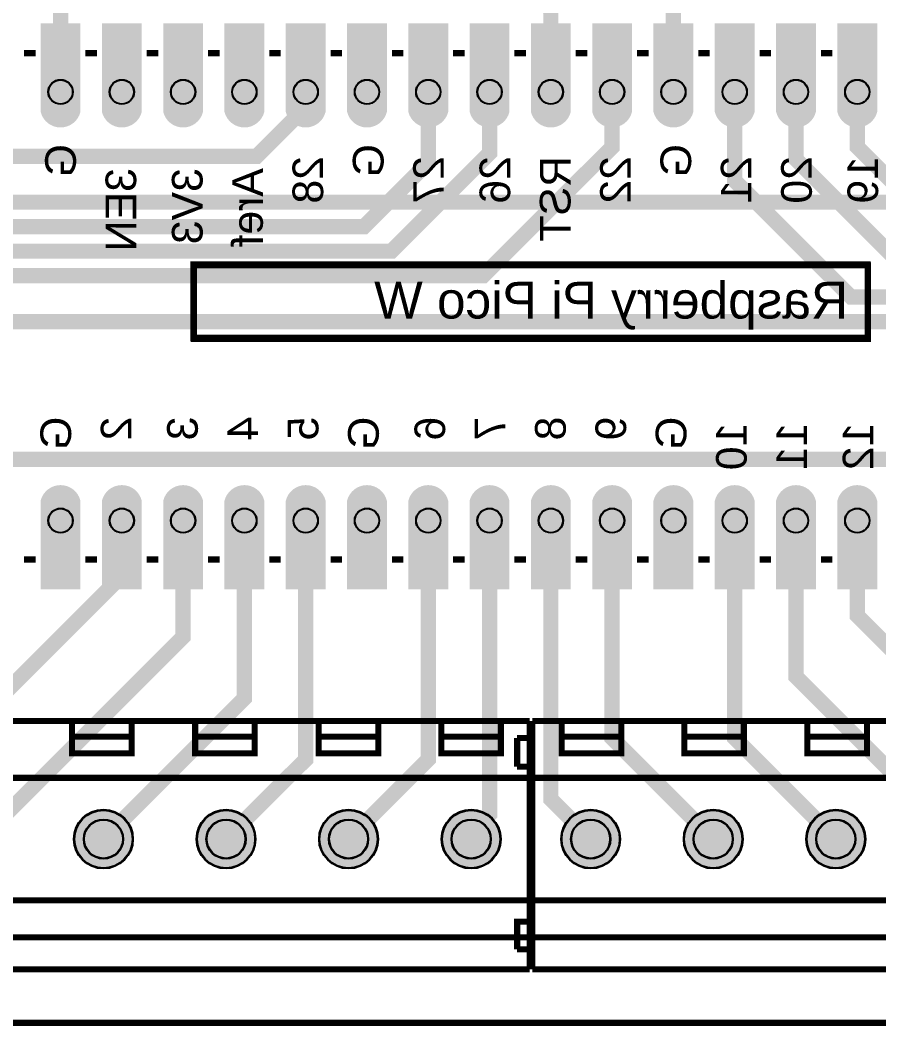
# Model space of a CAD drawing. Extents: x 165 to 5832, y -705 to 3005.
# Drawn here: x 2169 to 3570, y -705 to 937 of the extents above; entities that cross this region are included whole.
import ezdxf

# ---------------------------------------------------------------- set-up
doc = ezdxf.new("R2010")
doc.units = 9
for name, color, linetype, true_color in [('BoardOutLine', 7, 'Continuous', 0xff00ff), ('BottomLayer', 7, 'Continuous', 0x0000ff), ('BottomSilkLayer', 7, 'Continuous', 0x66cc33), ('BottomSolderMaskLayer', 7, 'Continuous', 0xaa00ff), ('Multi-Layer', 7, 'Continuous', 0xc0c0c0), ('TopLayer', 7, 'Continuous', 0xff0000), ('TopPasteMaskLayer', 7, 'Continuous', 0x808080), ('TopSilkLayer', 7, 'Continuous', 0xffcc00), ('TopSolderMaskLayer', 7, 'Continuous', 0x800080)]:
    doc.layers.add(name, color=color, linetype=linetype, true_color=true_color)
doc.styles.get("Standard").update_dxf_attribs({"font": 'arial.ttf'})

msp = doc.modelspace()

# ---------------------------------------------------------------- hatches: boundary and pattern name
at = {"layer": 'BottomSolderMaskLayer'}
for points in [[(2267.5, 787.5, -0.785398), (2202.5, 787.5), (2202.5, 852.5, -0.785398), (2267.5, 852.5)], [(2367.5, 787.5, -0.785398), (2302.5, 787.5), (2302.5, 852.5, -0.785398), (2367.5, 852.5)], [(2467.5, 787.5, -0.785398), (2402.5, 787.5), (2402.5, 852.5, -0.785398), (2467.5, 852.5)], [(2567.5, 787.5, -0.785398), (2502.5, 787.5), (2502.5, 852.5, -0.785398), (2567.5, 852.5)], [(2667.5, 787.5, -0.785398), (2602.5, 787.5), (2602.5, 852.5, -0.785398), (2667.5, 852.5)], [(2767.5, 787.5, -0.785398), (2702.5, 787.5), (2702.5, 852.5, -0.785398), (2767.5, 852.5)], [(2867.5, 787.5, -0.785398), (2802.5, 787.5), (2802.5, 852.5, -0.785398), (2867.5, 852.5)], [(2967.5, 787.5, -0.785398), (2902.5, 787.5), (2902.5, 852.5, -0.785398), (2967.5, 852.5)], [(3067.5, 787.5, -0.785398), (3002.5, 787.5), (3002.5, 852.5, -0.785398), (3067.5, 852.5)], [(3167.5, 787.5, -0.785398), (3102.5, 787.5), (3102.5, 852.5, -0.785398), (3167.5, 852.5)], [(3267.5, 787.5, -0.785398), (3202.5, 787.5), (3202.5, 852.5, -0.785398), (3267.5, 852.5)], [(3367.5, 787.5, -0.785398), (3302.5, 787.5), (3302.5, 852.5, -0.785398), (3367.5, 852.5)], [(3467.5, 787.5, -0.785398), (3402.5, 787.5), (3402.5, 852.5, -0.785398), (3467.5, 852.5)], [(3567.5, 787.5, -0.785398), (3502.5, 787.5), (3502.5, 852.5, -0.785398), (3567.5, 852.5)], [(2267.5, 87.5, -0.785398), (2202.5, 87.5), (2202.5, 152.5, -0.785398), (2267.5, 152.5)], [(2367.5, 87.5, -0.785398), (2302.5, 87.5), (2302.5, 152.5, -0.785398), (2367.5, 152.5)], [(2467.5, 87.5, -0.785398), (2402.5, 87.5), (2402.5, 152.5, -0.785398), (2467.5, 152.5)], [(2567.5, 87.5, -0.785398), (2502.5, 87.5), (2502.5, 152.5, -0.785398), (2567.5, 152.5)], [(2667.5, 87.5, -0.785398), (2602.5, 87.5), (2602.5, 152.5, -0.785398), (2667.5, 152.5)], [(2767.5, 87.5, -0.785398), (2702.5, 87.5), (2702.5, 152.5, -0.785398), (2767.5, 152.5)], [(2867.5, 87.5, -0.785398), (2802.5, 87.5), (2802.5, 152.5, -0.785398), (2867.5, 152.5)], [(2967.5, 87.5, -0.785398), (2902.5, 87.5), (2902.5, 152.5, -0.785398), (2967.5, 152.5)], [(3067.5, 87.5, -0.785398), (3002.5, 87.5), (3002.5, 152.5, -0.785398), (3067.5, 152.5)], [(3167.5, 87.5, -0.785398), (3102.5, 87.5), (3102.5, 152.5, -0.785398), (3167.5, 152.5)], [(3267.5, 87.5, -0.785398), (3202.5, 87.5), (3202.5, 152.5, -0.785398), (3267.5, 152.5)], [(3367.5, 87.5, -0.785398), (3302.5, 87.5), (3302.5, 152.5, -0.785398), (3367.5, 152.5)], [(3467.5, 87.5, -0.785398), (3402.5, 87.5), (3402.5, 152.5, -0.785398), (3467.5, 152.5)], [(3567.5, 87.5, -0.785398), (3502.5, 87.5), (3502.5, 152.5, -0.785398), (3567.5, 152.5)], [(2256.8, -400, 1), (2353.2, -400, 1)], [(2456.8, -400, 1), (2553.2, -400, 1)], [(2656.8, -400, 1), (2753.2, -400, 1)], [(2856.8, -400, 1), (2953.2, -400, 1)], [(3051.8, -400, 1), (3148.2, -400, 1)], [(3251.8, -400, 1), (3348.2, -400, 1)], [(3451.8, -400, 1), (3548.2, -400, 1)]]:
    msp.add_hatch(color=256, dxfattribs=at).paths.add_polyline_path(points)
at = {"layer": 'Multi-Layer'}
for points in [[(2266.5, 788.5, -0.785398), (2203.5, 788.5), (2203.5, 851.5, -0.785398), (2266.5, 851.5)], [(2366.5, 788.5, -0.785398), (2303.5, 788.5), (2303.5, 851.5, -0.785398), (2366.5, 851.5)], [(2466.5, 788.5, -0.785398), (2403.5, 788.5), (2403.5, 851.5, -0.785398), (2466.5, 851.5)], [(2566.5, 788.5, -0.785398), (2503.5, 788.5), (2503.5, 851.5, -0.785398), (2566.5, 851.5)], [(2666.5, 788.5, -0.785398), (2603.5, 788.5), (2603.5, 851.5, -0.785398), (2666.5, 851.5)], [(2766.5, 788.5, -0.785398), (2703.5, 788.5), (2703.5, 851.5, -0.785398), (2766.5, 851.5)], [(2866.5, 788.5, -0.785398), (2803.5, 788.5), (2803.5, 851.5, -0.785398), (2866.5, 851.5)], [(2966.5, 788.5, -0.785398), (2903.5, 788.5), (2903.5, 851.5, -0.785398), (2966.5, 851.5)], [(3066.5, 788.5, -0.785398), (3003.5, 788.5), (3003.5, 851.5, -0.785398), (3066.5, 851.5)], [(3166.5, 788.5, -0.785398), (3103.5, 788.5), (3103.5, 851.5, -0.785398), (3166.5, 851.5)], [(3266.5, 788.5, -0.785398), (3203.5, 788.5), (3203.5, 851.5, -0.785398), (3266.5, 851.5)], [(3366.5, 788.5, -0.785398), (3303.5, 788.5), (3303.5, 851.5, -0.785398), (3366.5, 851.5)], [(3466.5, 788.5, -0.785398), (3403.5, 788.5), (3403.5, 851.5, -0.785398), (3466.5, 851.5)], [(3566.5, 788.5, -0.785398), (3503.5, 788.5), (3503.5, 851.5, -0.785398), (3566.5, 851.5)], [(2266.5, 88.5, -0.785398), (2203.5, 88.5), (2203.5, 151.5, -0.785398), (2266.5, 151.5)], [(2366.5, 88.5, -0.785398), (2303.5, 88.5), (2303.5, 151.5, -0.785398), (2366.5, 151.5)], [(2466.5, 88.5, -0.785398), (2403.5, 88.5), (2403.5, 151.5, -0.785398), (2466.5, 151.5)], [(2566.5, 88.5, -0.785398), (2503.5, 88.5), (2503.5, 151.5, -0.785398), (2566.5, 151.5)], [(2666.5, 88.5, -0.785398), (2603.5, 88.5), (2603.5, 151.5, -0.785398), (2666.5, 151.5)], [(2766.5, 88.5, -0.785398), (2703.5, 88.5), (2703.5, 151.5, -0.785398), (2766.5, 151.5)], [(2866.5, 88.5, -0.785398), (2803.5, 88.5), (2803.5, 151.5, -0.785398), (2866.5, 151.5)], [(2966.5, 88.5, -0.785398), (2903.5, 88.5), (2903.5, 151.5, -0.785398), (2966.5, 151.5)], [(3066.5, 88.5, -0.785398), (3003.5, 88.5), (3003.5, 151.5, -0.785398), (3066.5, 151.5)], [(3166.5, 88.5, -0.785398), (3103.5, 88.5), (3103.5, 151.5, -0.785398), (3166.5, 151.5)], [(3266.5, 88.5, -0.785398), (3203.5, 88.5), (3203.5, 151.5, -0.785398), (3266.5, 151.5)], [(3366.5, 88.5, -0.785398), (3303.5, 88.5), (3303.5, 151.5, -0.785398), (3366.5, 151.5)], [(3466.5, 88.5, -0.785398), (3403.5, 88.5), (3403.5, 151.5, -0.785398), (3466.5, 151.5)], [(3566.5, 88.5, -0.785398), (3503.5, 88.5), (3503.5, 151.5, -0.785398), (3566.5, 151.5)], [(2257.8, -400, 1), (2352.2, -400, 1)], [(2457.8, -400, 1), (2552.2, -400, 1)], [(2657.8, -400, 1), (2752.2, -400, 1)], [(2857.8, -400, 1), (2952.2, -400, 1)], [(3052.8, -400, 1), (3147.2, -400, 1)], [(3252.8, -400, 1), (3347.2, -400, 1)], [(3452.8, -400, 1), (3547.2, -400, 1)]]:
    msp.add_hatch(color=256, dxfattribs=at).paths.add_polyline_path(points)
at = {"layer": 'TopLayer'}
for points in [[(2203.5, 802), (2203.5, 928), (2266.5, 928), (2266.5, 802)], [(2303.5, 802), (2303.5, 928), (2366.5, 928), (2366.5, 802)], [(2403.5, 802), (2403.5, 928), (2466.5, 928), (2466.5, 802)], [(2503.5, 802), (2503.5, 928), (2566.5, 928), (2566.5, 802)], [(2603.5, 802), (2603.5, 928), (2666.5, 928), (2666.5, 802)], [(2703.5, 802), (2703.5, 928), (2766.5, 928), (2766.5, 802)], [(2803.5, 802), (2803.5, 928), (2866.5, 928), (2866.5, 802)], [(2903.5, 802), (2903.5, 928), (2966.5, 928), (2966.5, 802)], [(3003.5, 802), (3003.5, 928), (3066.5, 928), (3066.5, 802)], [(3103.5, 802), (3103.5, 928), (3166.5, 928), (3166.5, 802)], [(3203.5, 802), (3203.5, 928), (3266.5, 928), (3266.5, 802)], [(3303.5, 802), (3303.5, 928), (3366.5, 928), (3366.5, 802)], [(3403.5, 802), (3403.5, 928), (3466.5, 928), (3466.5, 802)], [(3503.5, 802), (3503.5, 928), (3566.5, 928), (3566.5, 802)], [(2203.5, 12), (2203.5, 138), (2266.5, 138), (2266.5, 12)], [(2303.5, 12), (2303.5, 138), (2366.5, 138), (2366.5, 12)], [(2403.5, 12), (2403.5, 138), (2466.5, 138), (2466.5, 12)], [(2503.5, 12), (2503.5, 138), (2566.5, 138), (2566.5, 12)], [(2603.5, 12), (2603.5, 138), (2666.5, 138), (2666.5, 12)], [(2703.5, 12), (2703.5, 138), (2766.5, 138), (2766.5, 12)], [(2803.5, 12), (2803.5, 138), (2866.5, 138), (2866.5, 12)], [(2903.5, 12), (2903.5, 138), (2966.5, 138), (2966.5, 12)], [(3003.5, 12), (3003.5, 138), (3066.5, 138), (3066.5, 12)], [(3103.5, 12), (3103.5, 138), (3166.5, 138), (3166.5, 12)], [(3203.5, 12), (3203.5, 138), (3266.5, 138), (3266.5, 12)], [(3303.5, 12), (3303.5, 138), (3366.5, 138), (3366.5, 12)], [(3403.5, 12), (3403.5, 138), (3466.5, 138), (3466.5, 12)], [(3503.5, 12), (3503.5, 138), (3566.5, 138), (3566.5, 12)]]:
    msp.add_hatch(color=256, dxfattribs=at).paths.add_polyline_path(points)
at = {"layer": 'TopPasteMaskLayer'}
for points in [[(2203.5, 802), (2203.5, 928), (2266.5, 928), (2266.5, 802)], [(2303.5, 802), (2303.5, 928), (2366.5, 928), (2366.5, 802)], [(2403.5, 802), (2403.5, 928), (2466.5, 928), (2466.5, 802)], [(2503.5, 802), (2503.5, 928), (2566.5, 928), (2566.5, 802)], [(2603.5, 802), (2603.5, 928), (2666.5, 928), (2666.5, 802)], [(2703.5, 802), (2703.5, 928), (2766.5, 928), (2766.5, 802)], [(2803.5, 802), (2803.5, 928), (2866.5, 928), (2866.5, 802)], [(2903.5, 802), (2903.5, 928), (2966.5, 928), (2966.5, 802)], [(3003.5, 802), (3003.5, 928), (3066.5, 928), (3066.5, 802)], [(3103.5, 802), (3103.5, 928), (3166.5, 928), (3166.5, 802)], [(3203.5, 802), (3203.5, 928), (3266.5, 928), (3266.5, 802)], [(3303.5, 802), (3303.5, 928), (3366.5, 928), (3366.5, 802)], [(3403.5, 802), (3403.5, 928), (3466.5, 928), (3466.5, 802)], [(3503.5, 802), (3503.5, 928), (3566.5, 928), (3566.5, 802)], [(2203.5, 12), (2203.5, 138), (2266.5, 138), (2266.5, 12)], [(2303.5, 12), (2303.5, 138), (2366.5, 138), (2366.5, 12)], [(2403.5, 12), (2403.5, 138), (2466.5, 138), (2466.5, 12)], [(2503.5, 12), (2503.5, 138), (2566.5, 138), (2566.5, 12)], [(2603.5, 12), (2603.5, 138), (2666.5, 138), (2666.5, 12)], [(2703.5, 12), (2703.5, 138), (2766.5, 138), (2766.5, 12)], [(2803.5, 12), (2803.5, 138), (2866.5, 138), (2866.5, 12)], [(2903.5, 12), (2903.5, 138), (2966.5, 138), (2966.5, 12)], [(3003.5, 12), (3003.5, 138), (3066.5, 138), (3066.5, 12)], [(3103.5, 12), (3103.5, 138), (3166.5, 138), (3166.5, 12)], [(3203.5, 12), (3203.5, 138), (3266.5, 138), (3266.5, 12)], [(3303.5, 12), (3303.5, 138), (3366.5, 138), (3366.5, 12)], [(3403.5, 12), (3403.5, 138), (3466.5, 138), (3466.5, 12)], [(3503.5, 12), (3503.5, 138), (3566.5, 138), (3566.5, 12)]]:
    msp.add_hatch(color=256, dxfattribs=at).paths.add_polyline_path(points)
at = {"layer": 'TopSolderMaskLayer'}
for points in [[(2202.5, 798), (2202.5, 932), (2267.5, 932), (2267.5, 798)], [(2302.5, 798), (2302.5, 932), (2367.5, 932), (2367.5, 798)], [(2402.5, 798), (2402.5, 932), (2467.5, 932), (2467.5, 798)], [(2502.5, 798), (2502.5, 932), (2567.5, 932), (2567.5, 798)], [(2602.5, 798), (2602.5, 932), (2667.5, 932), (2667.5, 798)], [(2702.5, 798), (2702.5, 932), (2767.5, 932), (2767.5, 798)], [(2802.5, 798), (2802.5, 932), (2867.5, 932), (2867.5, 798)], [(2902.5, 798), (2902.5, 932), (2967.5, 932), (2967.5, 798)], [(3002.5, 798), (3002.5, 932), (3067.5, 932), (3067.5, 798)], [(3102.5, 798), (3102.5, 932), (3167.5, 932), (3167.5, 798)], [(3202.5, 798), (3202.5, 932), (3267.5, 932), (3267.5, 798)], [(3302.5, 798), (3302.5, 932), (3367.5, 932), (3367.5, 798)], [(3402.5, 798), (3402.5, 932), (3467.5, 932), (3467.5, 798)], [(3502.5, 798), (3502.5, 932), (3567.5, 932), (3567.5, 798)], [(2267.5, 787.5, -0.785398), (2202.5, 787.5), (2202.5, 852.5, -0.785398), (2267.5, 852.5)], [(2367.5, 787.5, -0.785398), (2302.5, 787.5), (2302.5, 852.5, -0.785398), (2367.5, 852.5)], [(2467.5, 787.5, -0.785398), (2402.5, 787.5), (2402.5, 852.5, -0.785398), (2467.5, 852.5)], [(2567.5, 787.5, -0.785398), (2502.5, 787.5), (2502.5, 852.5, -0.785398), (2567.5, 852.5)], [(2667.5, 787.5, -0.785398), (2602.5, 787.5), (2602.5, 852.5, -0.785398), (2667.5, 852.5)], [(2767.5, 787.5, -0.785398), (2702.5, 787.5), (2702.5, 852.5, -0.785398), (2767.5, 852.5)], [(2867.5, 787.5, -0.785398), (2802.5, 787.5), (2802.5, 852.5, -0.785398), (2867.5, 852.5)], [(2967.5, 787.5, -0.785398), (2902.5, 787.5), (2902.5, 852.5, -0.785398), (2967.5, 852.5)], [(3067.5, 787.5, -0.785398), (3002.5, 787.5), (3002.5, 852.5, -0.785398), (3067.5, 852.5)], [(3167.5, 787.5, -0.785398), (3102.5, 787.5), (3102.5, 852.5, -0.785398), (3167.5, 852.5)], [(3267.5, 787.5, -0.785398), (3202.5, 787.5), (3202.5, 852.5, -0.785398), (3267.5, 852.5)], [(3367.5, 787.5, -0.785398), (3302.5, 787.5), (3302.5, 852.5, -0.785398), (3367.5, 852.5)], [(3467.5, 787.5, -0.785398), (3402.5, 787.5), (3402.5, 852.5, -0.785398), (3467.5, 852.5)], [(3567.5, 787.5, -0.785398), (3502.5, 787.5), (3502.5, 852.5, -0.785398), (3567.5, 852.5)], [(2267.5, 87.5, -0.785398), (2202.5, 87.5), (2202.5, 152.5, -0.785398), (2267.5, 152.5)], [(2367.5, 87.5, -0.785398), (2302.5, 87.5), (2302.5, 152.5, -0.785398), (2367.5, 152.5)], [(2467.5, 87.5, -0.785398), (2402.5, 87.5), (2402.5, 152.5, -0.785398), (2467.5, 152.5)], [(2567.5, 87.5, -0.785398), (2502.5, 87.5), (2502.5, 152.5, -0.785398), (2567.5, 152.5)], [(2667.5, 87.5, -0.785398), (2602.5, 87.5), (2602.5, 152.5, -0.785398), (2667.5, 152.5)], [(2767.5, 87.5, -0.785398), (2702.5, 87.5), (2702.5, 152.5, -0.785398), (2767.5, 152.5)], [(2867.5, 87.5, -0.785398), (2802.5, 87.5), (2802.5, 152.5, -0.785398), (2867.5, 152.5)], [(2967.5, 87.5, -0.785398), (2902.5, 87.5), (2902.5, 152.5, -0.785398), (2967.5, 152.5)], [(3067.5, 87.5, -0.785398), (3002.5, 87.5), (3002.5, 152.5, -0.785398), (3067.5, 152.5)], [(3167.5, 87.5, -0.785398), (3102.5, 87.5), (3102.5, 152.5, -0.785398), (3167.5, 152.5)], [(3267.5, 87.5, -0.785398), (3202.5, 87.5), (3202.5, 152.5, -0.785398), (3267.5, 152.5)], [(3367.5, 87.5, -0.785398), (3302.5, 87.5), (3302.5, 152.5, -0.785398), (3367.5, 152.5)], [(3467.5, 87.5, -0.785398), (3402.5, 87.5), (3402.5, 152.5, -0.785398), (3467.5, 152.5)], [(3567.5, 87.5, -0.785398), (3502.5, 87.5), (3502.5, 152.5, -0.785398), (3567.5, 152.5)], [(2202.5, 8), (2202.5, 142), (2267.5, 142), (2267.5, 8)], [(2302.5, 8), (2302.5, 142), (2367.5, 142), (2367.5, 8)], [(2402.5, 8), (2402.5, 142), (2467.5, 142), (2467.5, 8)], [(2502.5, 8), (2502.5, 142), (2567.5, 142), (2567.5, 8)], [(2602.5, 8), (2602.5, 142), (2667.5, 142), (2667.5, 8)], [(2702.5, 8), (2702.5, 142), (2767.5, 142), (2767.5, 8)], [(2802.5, 8), (2802.5, 142), (2867.5, 142), (2867.5, 8)], [(2902.5, 8), (2902.5, 142), (2967.5, 142), (2967.5, 8)], [(3002.5, 8), (3002.5, 142), (3067.5, 142), (3067.5, 8)], [(3102.5, 8), (3102.5, 142), (3167.5, 142), (3167.5, 8)], [(3202.5, 8), (3202.5, 142), (3267.5, 142), (3267.5, 8)], [(3302.5, 8), (3302.5, 142), (3367.5, 142), (3367.5, 8)], [(3402.5, 8), (3402.5, 142), (3467.5, 142), (3467.5, 8)], [(3502.5, 8), (3502.5, 142), (3567.5, 142), (3567.5, 8)], [(2256.8, -400, 1), (2353.2, -400, 1)], [(2456.8, -400, 1), (2553.2, -400, 1)], [(2656.8, -400, 1), (2753.2, -400, 1)], [(2856.8, -400, 1), (2953.2, -400, 1)], [(3051.8, -400, 1), (3148.2, -400, 1)], [(3251.8, -400, 1), (3348.2, -400, 1)], [(3451.8, -400, 1), (3548.2, -400, 1)]]:
    msp.add_hatch(color=256, dxfattribs=at).paths.add_polyline_path(points)

# ---------------------------------------------------------------- linework, layer by layer
at = {"layer": 'BoardOutLine', "const_width": 10}
msp.add_lwpolyline([(170, 2687.1), (170, 2995), (5660, 2995), (5660, -700), (170, -700), (170, 2687.1)], close=True, dxfattribs=at)
at = {"layer": 'BottomLayer', "const_width": 25}
for points in [[(2235, 1220), (2235, 820)], [(800, 640), (4300, 640)], [(1220, 310), (1310, 220), (3948.7, 220), (4034.3, 305.6), (4120, 305.6)]]:
    msp.add_lwpolyline(points, dxfattribs=at)
at = {"layer": 'BottomSilkLayer', "const_width": 10}
msp.add_lwpolyline([(2451.9, 418.4), (2451.9, 538.4), (3551.9, 538.4), (3551.9, 418.4), (2451.9, 418.4)], close=True, dxfattribs=at)
at = {"layer": 'BottomSolderMaskLayer'}
for centre, radius in [((2235, 820), 20), ((2335, 820), 20), ((2435, 820), 20), ((2535, 820), 20), ((2635, 820), 20), ((2735, 820), 20), ((2835, 820), 20), ((2935, 820), 20), ((3035, 820), 20), ((3135, 820), 20), ((3235, 820), 20), ((3335, 820), 20), ((3435, 820), 20), ((3535, 820), 20), ((2235, 120), 20), ((2335, 120), 20), ((2435, 120), 20), ((2535, 120), 20), ((2635, 120), 20), ((2735, 120), 20), ((2835, 120), 20), ((2935, 120), 20), ((3035, 120), 20), ((3135, 120), 20), ((3235, 120), 20), ((3335, 120), 20), ((3435, 120), 20), ((3535, 120), 20), ((2305, -400), 48.2), ((2505, -400), 48.2), ((2705, -400), 48.2), ((2905, -400), 48.2), ((3100, -400), 48.2), ((3300, -400), 48.2), ((3500, -400), 48.2), ((2305, -400), 32.2), ((2505, -400), 32.2), ((2705, -400), 32.2), ((2905, -400), 32.2), ((3100, -400), 32.2), ((3300, -400), 32.2), ((3500, -400), 32.2)]:
    msp.add_circle(centre, radius, dxfattribs=at)
at = {"layer": 'Multi-Layer'}
for centre, radius in [((2235, 820), 19.7), ((2335, 820), 19.7), ((2435, 820), 19.7), ((2535, 820), 19.7), ((2635, 820), 19.7), ((2735, 820), 19.7), ((2835, 820), 19.7), ((2935, 820), 19.7), ((3035, 820), 19.7), ((3135, 820), 19.7), ((3235, 820), 19.7), ((3335, 820), 19.7), ((3435, 820), 19.7), ((3535, 820), 19.7), ((2235, 120), 19.7), ((2335, 120), 19.7), ((2435, 120), 19.7), ((2535, 120), 19.7), ((2635, 120), 19.7), ((2735, 120), 19.7), ((2835, 120), 19.7), ((2935, 120), 19.7), ((3035, 120), 19.7), ((3135, 120), 19.7), ((3235, 120), 19.7), ((3335, 120), 19.7), ((3435, 120), 19.7), ((3535, 120), 19.7), ((2305, -400), 47.2), ((2505, -400), 47.2), ((2705, -400), 47.2), ((2905, -400), 47.2), ((3100, -400), 47.2), ((3300, -400), 47.2), ((3500, -400), 47.2), ((2305, -400), 31.5), ((2505, -400), 31.5), ((2705, -400), 31.5), ((2905, -400), 31.5), ((3100, -400), 31.5), ((3300, -400), 31.5), ((3500, -400), 31.5)]:
    msp.add_circle(centre, radius, dxfattribs=at)
at = {"layer": 'TopLayer', "const_width": 25}
for points in [[(2887.1, 1101.4), (3035, 953.5), (3035, 865)], [(3270, 1095), (3190, 1015), (3095, 1015), (3035, 955), (3035, 865)], [(3370, 1095), (3235, 960), (3235, 865)], [(850, 850), (895, 805), (895, 690), (1065, 520), (2925, 520), (3135, 730), (3135, 820)], [(1050, 850), (1090, 810), (1090, 685), (1215, 560), (2775, 560), (2935, 720), (2935, 820)], [(1250, 850), (1270, 830), (1270, 715), (1385, 600), (2730, 600), (2835, 705), (2835, 820)], [(1450, 850), (1585, 715), (2555, 715), (2635, 795), (2635, 820)], [(5050, 850), (4980, 780), (4980, 665), (4800, 485), (3525, 485), (3335, 675), (3335, 820)], [(4850, 850), (4795, 795), (4795, 680), (4640, 525), (3620, 525), (3435, 710), (3435, 820)], [(4650, 850), (4610, 810), (4610, 695), (4480, 565), (3700, 565), (3535, 730), (3535, 820)], [(4715, 284.6), (4554.6, 445), (1655, 445), (1519.6, 309.6), (1420, 309.6)], [(3335, 120), (3335, -235), (3500, -400)], [(3435, 120), (3435, -135), (3700, -400)], [(2335, 75), (2335, 30), (1905, -400)], [(2435, 75), (2435, -70), (2105, -400)], [(2535, 75), (2535, -170), (2305, -400)], [(2635, 75), (2635, -270), (2505, -400)], [(2835, 75), (2835, -270), (2705, -400)], [(2935, 75), (2935, -360), (2905, -390), (2905, -400)], [(3035, 75), (3035, -335), (3100, -400)], [(3135, 75), (3135, -235), (3300, -400)], [(3535, 75), (3535, -35), (3900, -400)]]:
    msp.add_lwpolyline(points, dxfattribs=at)
at = {"layer": 'TopSilkLayer', "const_width": 10}
for points in [[(2175.6, 883.4), (2194.4, 883.4)], [(2275.6, 883.4), (2294.4, 883.4)], [(2375.6, 883.4), (2394.4, 883.4)], [(2475.6, 883.4), (2494.4, 883.4)], [(2575.6, 883.4), (2594.4, 883.4)], [(2675.6, 883.4), (2694.4, 883.4)], [(2775.6, 883.4), (2794.4, 883.4)], [(2875.6, 883.4), (2894.4, 883.4)], [(2975.6, 883.4), (2994.4, 883.4)], [(3075.6, 883.4), (3094.4, 883.4)], [(3175.6, 883.4), (3194.4, 883.4)], [(3275.6, 883.4), (3294.4, 883.4)], [(3375.6, 883.4), (3394.4, 883.4)], [(3475.6, 883.4), (3494.4, 883.4)], [(2194.4, 56.6), (2175.6, 56.6)], [(2294.4, 56.6), (2275.6, 56.6)], [(2394.4, 56.6), (2375.6, 56.6)], [(2494.4, 56.6), (2475.6, 56.6)], [(2594.4, 56.6), (2575.6, 56.6)], [(2694.4, 56.6), (2675.6, 56.6)], [(2794.4, 56.6), (2775.6, 56.6)], [(2894.4, 56.6), (2875.6, 56.6)], [(2994.4, 56.6), (2975.6, 56.6)], [(3094.4, 56.6), (3075.6, 56.6)], [(3194.4, 56.6), (3175.6, 56.6)], [(3294.4, 56.6), (3275.6, 56.6)], [(3394.4, 56.6), (3375.6, 56.6)], [(3494.4, 56.6), (3475.6, 56.6)], [(1409.7, -207.1), (3000.3, -207.1)], [(2253.8, -207.1), (2253.8, -260)], [(2253.8, -207.1), (2253.8, -260), (2351, -260), (2351, -207.1)], [(2351, -260), (2351, -207.1)], [(2454.6, -207.1), (2454.6, -260)], [(2454.6, -207.1), (2454.6, -260), (2551.8, -260), (2551.8, -207.1)], [(2551.8, -260), (2551.8, -207.1)], [(2656.2, -207.1), (2656.2, -260), (2753.4, -260), (2753.4, -207.1)], [(2856.2, -207.1), (2856.2, -260)], [(2856.2, -207.1), (2856.2, -260), (2953.4, -260), (2953.4, -207.1)], [(2953.4, -260), (2953.4, -207.1)], [(3000.3, -207.1), (3000.3, -612.6)], [(3004.7, -207.1), (4595.3, -207.1)], [(3004.7, -207.1), (3004.7, -612.6)], [(3052.8, -207.1), (3052.8, -260), (3150, -260), (3150, -207.1)], [(3252.8, -207.1), (3252.8, -260), (3350, -260), (3350, -207.1)], [(3252.8, -207.1), (3252.8, -260)], [(3350, -260), (3350, -207.1)], [(3453.5, -207.1), (3453.5, -260), (3550.8, -260), (3550.8, -207.1)], [(3453.5, -207.1), (3453.5, -260)], [(3550.8, -260), (3550.8, -207.1)], [(2253.8, -232.8), (2351, -232.8)], [(2454.6, -232.8), (2551.8, -232.8)], [(2656.2, -232.8), (2753.4, -232.8)], [(2856.2, -232.8), (2953.4, -232.8)], [(3052.8, -232.8), (3150, -232.8)], [(3252.8, -232.8), (3350, -232.8)], [(3453.5, -232.8), (3550.8, -232.8)], [(2980, -234.9), (3003.6, -234.9)], [(2980, -281.8), (2980, -234.9)], [(3003.6, -281.8), (2980, -281.8)], [(1409.7, -300), (3000.3, -300)], [(3004.7, -300), (4595.3, -300)], [(1409.7, -500.1), (3000.3, -500.1)], [(3004.7, -500.1), (4595.3, -500.1)], [(2980, -580), (2980, -534.9), (3003.6, -534.9)], [(1409.7, -560.5), (3000.3, -560.5)], [(3004.7, -560.5), (4595.3, -560.5)], [(3003.6, -580), (2980, -580)], [(1409.7, -612.6), (3000.3, -612.6)], [(3004.7, -612.6), (4595.3, -612.6)]]:
    msp.add_lwpolyline(points, dxfattribs=at)
msp.add_lwpolyline([(2452.4, 416.8), (2452.4, 536.8), (3552.4, 536.8), (3552.4, 416.8), (2452.4, 416.8)], close=True, dxfattribs=at)
at = {"layer": 'TopSolderMaskLayer'}
for centre, radius in [((2235, 820), 20), ((2335, 820), 20), ((2435, 820), 20), ((2535, 820), 20), ((2635, 820), 20), ((2735, 820), 20), ((2835, 820), 20), ((2935, 820), 20), ((3035, 820), 20), ((3135, 820), 20), ((3235, 820), 20), ((3335, 820), 20), ((3435, 820), 20), ((3535, 820), 20), ((2235, 120), 20), ((2335, 120), 20), ((2435, 120), 20), ((2535, 120), 20), ((2635, 120), 20), ((2735, 120), 20), ((2835, 120), 20), ((2935, 120), 20), ((3035, 120), 20), ((3135, 120), 20), ((3235, 120), 20), ((3335, 120), 20), ((3435, 120), 20), ((3535, 120), 20), ((2305, -400), 48.2), ((2505, -400), 48.2), ((2705, -400), 48.2), ((2905, -400), 48.2), ((3100, -400), 48.2), ((3300, -400), 48.2), ((3500, -400), 48.2), ((2305, -400), 32.2), ((2505, -400), 32.2), ((2705, -400), 32.2), ((2905, -400), 32.2), ((3100, -400), 32.2), ((3300, -400), 32.2), ((3500, -400), 32.2)]:
    msp.add_circle(centre, radius, dxfattribs=at)

# ---------------------------------------------------------------- texts
at = {"layer": 'BottomSilkLayer', "text_generation_flag": 2}
for s, p in [('G', (2260, 735)), ('G', (2762, 735)), ('G', (3263.9, 735)), ('28', (2663.5, 715.3)), ('27', (2860.4, 715.3)), ('26', (2968.7, 715.3)), ('RST', (3067.1, 715.3)), ('22', (3165.5, 715.3)), ('21', (3362.4, 715.3)), ('20', (3460.8, 715.3)), ('19', (3569, 715.3)), ('3EN', (2358.4, 695.6)), ('3V3', (2466.7, 695.6)), ('Aref', (2565.1, 695.6)), ('G', (2252.2, 289.8)), ('2', (2350.7, 289.8)), ('3', (2458.9, 289.8)), ('4', (2557.4, 289.8)), ('5', (2655.8, 289.8)), ('G', (2754.2, 289.8)), ('6', (2862.5, 289.8)), ('7', (2960.9, 289.8)), ('8', (3059.3, 289.8)), ('9', (3157.8, 289.8)), ('G', (3256.2, 289.8)), ('10', (3354.6, 280)), ('11', (3453, 280)), ('12', (3561.3, 280))]:
    msp.add_text(s, height=50, rotation=90, dxfattribs=at).set_placement(p)
msp.add_text('Raspberry Pi Pico W', height=60, dxfattribs=at).set_placement((3520, 450))

doc.saveas('drawing.dxf')
